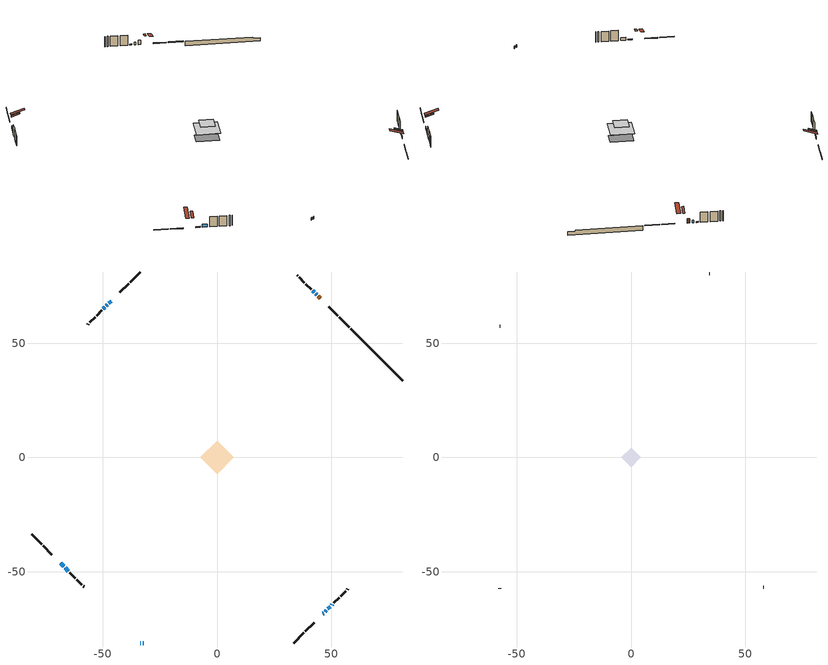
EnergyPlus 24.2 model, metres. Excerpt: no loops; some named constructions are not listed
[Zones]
conditioned space
 floor adiabatic (AdiabaticFloorConstruction): -7.27,0 0,7.27 7.27,0 0,-7.27 z2.65
 floor foundation (Slab1 construction): -5.66,1.42 -1.42,5.66 5.66,-1.42 1.42,-5.66 z-1.83
 wall outside (RimJoist1 construction): 33.64,-81.2 38.04,-76.8 / -81.2,-33.64 -76.8,-38.04 / -33.64,81.2 -38.04,76.8 / 57.91,56.92 53.51,61.33 z0.21:0.51
 wall outside (RimJoist2 construction): 38.7,-76.14 42.6,-72.24 / -76.14,-38.7 -72.24,-42.6 / -38.7,76.14 -42.6,72.24 / 52.85,61.98 48.95,65.89 z0.21:0.51
 wall outside (AdiabaticWallConstruction 1): 45.18,69.65 44.32,70.51 z0.21:2.24
 wall outside (AdiabaticWallConstruction): -33.64,-81.2 -33.38,-81.2 / -32.45,-81.2 -32.03,-81.2 z0.21:1.43; 43.67,71.17 43.16,71.67 / -46.37,68.47 -47.37,67.47 z0.21:1.41; 46.37,-68.47 46.76,-68.07 z0.21:1.38; 47.42,-67.42 47.89,-66.95 / -48.03,66.81 -48.5,66.34 z0.21:1.07; 42.51,72.33 41.86,72.98 / -49.15,65.69 -49.8,65.04 / -68.47,-46.37 -67.18,-47.66 z0.21:0.67; -66.52,-48.32 -65.01,-49.82 z0.21:1.63; 48.54,-66.29 49.55,-65.29 z0.21:1.13; 50.2,-64.64 50.49,-64.34 z0.21:0.62
 wall outside (Wall1 construction): 51.15,-63.69 53.42,-61.42 / -64.36,-50.48 -62.08,-52.75 / -50.46,64.38 -52.73,62.11 / 41.2,73.63 38.93,75.91 z0.21:5.09
 wall outside (Wall2 construction): 54.08,-60.76 56.39,-58.45 / -61.43,-53.41 -59.12,-55.72 / -53.39,61.45 -55.7,59.14 / 38.27,76.56 35.96,78.87 z0.21:5.09
 wall outside (Wall3 construction): 57.05,-57.79 57.32,-57.52 / -58.46,-56.38 -58.19,-56.65 / -56.35,58.48 -56.62,58.21 / 35.31,79.53 35.04,79.8 z0.21:5.09
 wall foundation (FoundationWall1 construction): 58.57,56.27,-1.83 58.57,56.27,0.21 78.94,35.9,0.21 78.94,35.9,-0.31 81.2,33.64,-0.31 81.2,33.64,-1.83
 window (WindowConstruction 8): -33.64,-81.2 -33.38,-81.2 z0.21:1.43
 window (WindowConstruction 3): 43.67,71.17 43.16,71.67 z0.21:1.4
 window (WindowConstruction 4): 46.37,-68.47 46.76,-68.08 z0.21:1.38
 window (WindowConstruction 5): -46.37,68.47 -47.37,67.47 z0.21:1.4
 window (WindowConstruction 6): 47.42,-67.42 47.89,-66.95 z0.21:1.07
 window (WindowConstruction 7): -48.03,66.81 -48.5,66.34 z0.21:1.07
 window (WindowConstruction 10): 42.51,72.33 41.86,72.98 z0.21:0.67
 window (WindowConstruction 11): -49.15,65.68 -49.8,65.04 z0.21:0.67
 window (WindowConstruction 12): -68.47,-46.37 -67.18,-47.66 z0.21:0.67
 window (WindowConstruction 9): -32.45,-81.2 -32.03,-81.2 z0.21:1.43
 window (WindowConstruction): -66.52,-48.32 -65.01,-49.82 z0.21:1.63
 window (WindowConstruction 1): 48.54,-66.29 49.55,-65.29 z0.21:1.12
 window (WindowConstruction 2): 50.2,-64.63 50.49,-64.35 z0.21:0.62
 door (Door): 45.18,69.65 44.32,70.51 z0.21:2.24
 ceiling adiabatic (AdiabaticFloorConstruction): 0,-7.27 7.27,0 0,7.27 -7.27,0 z2.65
 roof outside (Roof2 construction): 45.71,-69.13,5.09 43.12,-66.54,6.31 42.44,-67.22,6.31 45.03,-69.81,5.09; -69.13,-45.71,5.09 -66.54,-43.12,6.31 -67.22,-42.44,6.31 -69.81,-45.03,5.09; -45.71,69.13,5.09 -43.12,66.54,6.31 -42.44,67.22,6.31 -45.03,69.81,5.09; 45.84,69,5.09 43.25,66.41,6.31 43.93,65.73,6.31 46.52,68.32,5.09
attic - vented
 floor to conditioned space (Floor1 construction Reversed): -4.35,0 0,4.35 4.35,0 0,-4.35 z5.09
 wall outside (Wall4 construction): 57.97,-56.86 58.06,-56.78 / -57.53,-57.31 -57.44,-57.39 / -57.28,57.56 -57.37,57.47 / 34.38,80.46 34.29,80.55 z0.21:5.09
 roof outside (Roof1 construction): 44.37,-70.47,5.09 40.14,-66.23,7.08 39.02,-67.35,7.08 43.26,-71.58,5.09; -70.47,-44.37,5.09 -66.23,-40.14,7.08 -67.35,-39.02,7.08 -71.58,-43.26,5.09; -44.37,70.47,5.09 -40.14,66.23,7.08 -39.02,67.35,7.08 -43.26,71.58,5.09; 47.18,67.66,5.09 42.94,63.43,7.08 44.06,62.31,7.08 48.29,66.54,5.09
[Material] Roughness=Rough; Thermal Absorptance=0.9
Name | Thickness {m} | Conductivity {W/m-K} | Density {kg/m3} | Specific Heat {J/kg-K} | Solar Absorptance | Visible Absorptance
ceiling loosefill ins | 0.0846667 | 0.0480833 | 16.02 | 1046.75 | 0.7 | 0.7
ceiling stud and cavity | 0.1397 | 0.10237 | 65.682 | 1177.47 | 0.7 | 0.7
gypsum board | 0.0127 | 0.160291 | 801 | 837.4 | 0.6 | 0.6
[Construction]
Floor1 construction: ceiling loosefill ins, ceiling stud and cavity, gypsum board
[EnergyManagementSystem:Program]
unmet_hours_program: Set htg_unmet_hours = 0; Set clg_unmet_hours = 0; Set unit_htg_unmet_hours = 0; If ((DayOfYear >= 1) && (DayOfYear <= 365)); Set unit_htg_unmet_hours = unit_htg_unmet_hours + conditioned_space_htg_unmet_s; If unit_htg_unmet_hours > htg_unmet_hours; Set htg_unmet_hours = unit_htg_unmet_hours; EndIf; EndIf
water_heater_EC_adj: If WarmupFlag == 0; Set dhw_e_cons = water_heater_energy + water_heater_on_cycle_parasitic + water_heater_off_cycle_parasitic; Set water_heater_ec_adj_act = 0.0 * dhw_e_cons / 1; EndIf
[EnergyManagementSystem:ProgramCallingManager]
boiler_hydronic_pump_disaggregate_program_calling_manager: EndOfSystemTimestepBeforeHVACReporting; boiler_hydronic_pump_disaggregate_program
boiler_hydronic_pump_power_program_calling_manager: EndOfSystemTimestepBeforeHVACReporting; boiler_hydronic_pump_power_program
component_loads_program_calling_manager: EndOfZoneTimestepAfterZoneReporting; component_loads_program
fridge_schedule_program_calling_manager: BeginZoneTimestepAfterInitHeatBalance; fridge_schedule_program
infil_program_calling_manager: BeginZoneTimestepAfterInitHeatBalance; infil_program
natural_vent_program_calling_manager: BeginZoneTimestepAfterInitHeatBalance; natural_vent_program
total_airflows_program_calling_manager: EndOfZoneTimestepAfterZoneReporting; total_airflows_program
total_loads_program_calling_manager: EndOfZoneTimestepAfterZoneReporting; total_loads_program
unmet_hours_program_calling_manager: EndOfZoneTimestepBeforeZoneReporting; unmet_hours_program
water_heater_EC_adj_ProgramManager: EndOfSystemTimestepBeforeHVACReporting; water_heater_EC_adj
[EnergyManagementSystem:OutputVariable] Type of Data in Variable=Summed
Name | EMS Variable | Update Frequency | EMS Program or Subroutine | Units
boiler hydronic pump disaggregate htg primary | boiler_hydronic_pump_primary_htg | SystemTimestep | boiler_hydronic_pump_disaggregate_program | J
loads_htg_tot_peakload_outvar; loads_htg_tot_annual_outvar; Energy Management System Output Variable 1; Energy Management System Output Variable 45 | loads_htg_tot | ZoneTimestep | total_loads_program | J
loads_clg_tot_peakload_outvar; loads_clg_tot_annual_outvar; Energy Management System Output Variable 2; Energy Management System Output Variable 46 | loads_clg_tot | ZoneTimestep | total_loads_program | J
htg_unmet_hours_annual_outvar; Energy Management System Output Variable 3 | htg_unmet_hours | ZoneTimestep | unmet_hours_program | hr
clg_unmet_hours_annual_outvar; Energy Management System Output Variable 4 | clg_unmet_hours | ZoneTimestep | unmet_hours_program | hr
loads_htg_roofs_annual_outvar; Energy Management System Output Variable 5 | loads_htg_roofs | ZoneTimestep | component_loads_program | J
loads_htg_ceilings_annual_outvar; Energy Management System Output Variable 6 | loads_htg_ceilings | ZoneTimestep | component_loads_program | J
loads_htg_walls_annual_outvar; Energy Management System Output Variable 7 | loads_htg_walls | ZoneTimestep | component_loads_program | J
loads_htg_rim_joists_annual_outvar; Energy Management System Output Variable 8 | loads_htg_rim_joists | ZoneTimestep | component_loads_program | J
loads_htg_foundation_walls_annual_outvar; Energy Management System Output Variable 9 | loads_htg_foundation_walls | ZoneTimestep | component_loads_program | J
loads_htg_doors_annual_outvar; Energy Management System Output Variable 10 | loads_htg_doors | ZoneTimestep | component_loads_program | J
loads_htg_windows_conduction_annual_outvar; Energy Management System Output Variable 11 | loads_htg_windows_conduction | ZoneTimestep | component_loads_program | J
loads_htg_windows_solar_annual_outvar; Energy Management System Output Variable 12 | loads_htg_windows_solar | ZoneTimestep | component_loads_program | J
loads_htg_skylights_conduction_annual_outvar; Energy Management System Output Variable 13 | loads_htg_skylights_conduction | ZoneTimestep | component_loads_program | J
loads_htg_skylights_solar_annual_outvar; Energy Management System Output Variable 14 | loads_htg_skylights_solar | ZoneTimestep | component_loads_program | J
loads_htg_floors_annual_outvar; Energy Management System Output Variable 15 | loads_htg_floors | ZoneTimestep | component_loads_program | J
loads_htg_slabs_annual_outvar; Energy Management System Output Variable 16 | loads_htg_slabs | ZoneTimestep | component_loads_program | J
loads_htg_internal_mass_annual_outvar; Energy Management System Output Variable 17 | loads_htg_internal_mass | ZoneTimestep | component_loads_program | J
loads_htg_infil_annual_outvar; Energy Management System Output Variable 18 | loads_htg_infil | ZoneTimestep | component_loads_program | J
loads_htg_natvent_annual_outvar; Energy Management System Output Variable 19 | loads_htg_natvent | ZoneTimestep | component_loads_program | J
loads_htg_mechvent_annual_outvar; Energy Management System Output Variable 20 | loads_htg_mechvent | ZoneTimestep | component_loads_program | J
loads_htg_whf_annual_outvar; Energy Management System Output Variable 21 | loads_htg_whf | ZoneTimestep | component_loads_program | J
loads_htg_ducts_annual_outvar; Energy Management System Output Variable 22 | loads_htg_ducts | ZoneTimestep | component_loads_program | J
loads_htg_intgains_annual_outvar; Energy Management System Output Variable 23 | loads_htg_intgains | ZoneTimestep | component_loads_program | J
loads_htg_lighting_annual_outvar; Energy Management System Output Variable 24 | loads_htg_lighting | ZoneTimestep | component_loads_program | J
loads_clg_roofs_annual_outvar; Energy Management System Output Variable 25 | loads_clg_roofs | ZoneTimestep | component_loads_program | J
loads_clg_ceilings_annual_outvar; Energy Management System Output Variable 26 | loads_clg_ceilings | ZoneTimestep | component_loads_program | J
loads_clg_walls_annual_outvar; Energy Management System Output Variable 27 | loads_clg_walls | ZoneTimestep | component_loads_program | J
loads_clg_rim_joists_annual_outvar; Energy Management System Output Variable 28 | loads_clg_rim_joists | ZoneTimestep | component_loads_program | J
loads_clg_foundation_walls_annual_outvar; Energy Management System Output Variable 29 | loads_clg_foundation_walls | ZoneTimestep | component_loads_program | J
loads_clg_doors_annual_outvar; Energy Management System Output Variable 30 | loads_clg_doors | ZoneTimestep | component_loads_program | J
loads_clg_windows_conduction_annual_outvar; Energy Management System Output Variable 31 | loads_clg_windows_conduction | ZoneTimestep | component_loads_program | J
loads_clg_windows_solar_annual_outvar; Energy Management System Output Variable 32 | loads_clg_windows_solar | ZoneTimestep | component_loads_program | J
loads_clg_skylights_conduction_annual_outvar; Energy Management System Output Variable 33 | loads_clg_skylights_conduction | ZoneTimestep | component_loads_program | J
loads_clg_skylights_solar_annual_outvar; Energy Management System Output Variable 34 | loads_clg_skylights_solar | ZoneTimestep | component_loads_program | J
loads_clg_floors_annual_outvar; Energy Management System Output Variable 35 | loads_clg_floors | ZoneTimestep | component_loads_program | J
loads_clg_slabs_annual_outvar; Energy Management System Output Variable 36 | loads_clg_slabs | ZoneTimestep | component_loads_program | J
loads_clg_internal_mass_annual_outvar; Energy Management System Output Variable 37 | loads_clg_internal_mass | ZoneTimestep | component_loads_program | J
loads_clg_infil_annual_outvar; Energy Management System Output Variable 38 | loads_clg_infil | ZoneTimestep | component_loads_program | J
loads_clg_natvent_annual_outvar; Energy Management System Output Variable 39 | loads_clg_natvent | ZoneTimestep | component_loads_program | J
loads_clg_mechvent_annual_outvar; Energy Management System Output Variable 40 | loads_clg_mechvent | ZoneTimestep | component_loads_program | J
loads_clg_whf_annual_outvar; Energy Management System Output Variable 41 | loads_clg_whf | ZoneTimestep | component_loads_program | J
loads_clg_ducts_annual_outvar; Energy Management System Output Variable 42 | loads_clg_ducts | ZoneTimestep | component_loads_program | J
loads_clg_intgains_annual_outvar; Energy Management System Output Variable 43 | loads_clg_intgains | ZoneTimestep | component_loads_program | J
loads_clg_lighting_annual_outvar; Energy Management System Output Variable 44 | loads_clg_lighting | ZoneTimestep | component_loads_program | J
[Schedule:Day:Interval]
interior lighting schedule day: No, 01:00, 0.108182, 04:00, 0.0901515, 05:00, 0.0991667, 06:00, 0.162273, 07:00, 0.270455, 08:00, 0.342576, 10:00, 0.369621, 11:00, 0.351591, 12:00, 0.333561, 13:00, 0.324545, 14:00, 0.31553, 15:00, 0.333561, 16:00, 0.369621, 17:00, 0.450758, 18:00, 0.585985, 19:00, 0.775303, 20:00, 0.955606, 21:00, 0.991667, 22:00, 0.712197, 23:00, 0.360606, 24:00, 0.162273
interior lighting schedule day 1: No, 01:00, 0.100909, 04:00, 0.0840909, 05:00, 0.0925, 06:00, 0.151364, 07:00, 0.252273, 08:00, 0.319545, 10:00, 0.344773, 11:00, 0.327955, 12:00, 0.311136, 13:00, 0.302727, 14:00, 0.294318, 15:00, 0.311136, 16:00, 0.344773, 17:00, 0.420455, 18:00, 0.546591, 19:00, 0.723182, 20:00, 0.891364, 21:00, 0.925, 22:00, 0.664318, 23:00, 0.336364, 24:00, 0.151364
interior lighting schedule day 2: No, 01:00, 0.0927273, 04:00, 0.0772727, 05:00, 0.085, 06:00, 0.139091, 07:00, 0.231818, 08:00, 0.293636, 10:00, 0.316818, 11:00, 0.301364, 12:00, 0.285909, 13:00, 0.278182, 14:00, 0.270455, 15:00, 0.285909, 16:00, 0.316818, 17:00, 0.386364, 18:00, 0.502273, 19:00, 0.664545, 20:00, 0.819091, 21:00, 0.85, 22:00, 0.610455, 23:00, 0.309091, 24:00, 0.139091
interior lighting schedule day 3: No, 01:00, 0.0845455, 04:00, 0.0704545, 05:00, 0.0775, 06:00, 0.126818, 07:00, 0.211364, 08:00, 0.267727, 10:00, 0.288864, 11:00, 0.274773, 12:00, 0.260682, 13:00, 0.253636, 14:00, 0.246591, 15:00, 0.260682, 16:00, 0.288864, 17:00, 0.352273, 18:00, 0.457955, 19:00, 0.605909, 20:00, 0.746818, 21:00, 0.775, 22:00, 0.556591, 23:00, 0.281818, 24:00, 0.126818
interior lighting schedule day 4: No, 01:00, 0.0763636, 04:00, 0.0636364, 05:00, 0.07, 06:00, 0.114545, 07:00, 0.190909, 08:00, 0.241818, 10:00, 0.260909, 11:00, 0.248182, 12:00, 0.235455, 13:00, 0.229091, 14:00, 0.222727, 15:00, 0.235455, 16:00, 0.260909, 17:00, 0.318182, 18:00, 0.413636, 19:00, 0.547273, 20:00, 0.674545, 21:00, 0.7, 22:00, 0.502727, 23:00, 0.254545, 24:00, 0.114545
interior lighting schedule day 5: No, 01:00, 0.0727273, 04:00, 0.0606061, 05:00, 0.0666667, 06:00, 0.109091, 07:00, 0.181818, 08:00, 0.230303, 10:00, 0.248485, 11:00, 0.236364, 12:00, 0.224242, 13:00, 0.218182, 14:00, 0.212121, 15:00, 0.224242, 16:00, 0.248485, 17:00, 0.30303, 18:00, 0.393939, 19:00, 0.521212, 20:00, 0.642424, 21:00, 0.666667, 22:00, 0.478788, 23:00, 0.242424, 24:00, 0.109091
interior lighting schedule day 6: No, 01:00, 0.0745455, 04:00, 0.0621212, 05:00, 0.0683333, 06:00, 0.111818, 07:00, 0.186364, 08:00, 0.236061, 10:00, 0.254697, 11:00, 0.242273, 12:00, 0.229848, 13:00, 0.223636, 14:00, 0.217424, 15:00, 0.229848, 16:00, 0.254697, 17:00, 0.310606, 18:00, 0.403788, 19:00, 0.534242, 20:00, 0.658485, 21:00, 0.683333, 22:00, 0.490758, 23:00, 0.248485, 24:00, 0.111818
interior lighting schedule day 7: No, 01:00, 0.08, 04:00, 0.0666667, 05:00, 0.0733333, 06:00, 0.12, 07:00, 0.2, 08:00, 0.253333, 10:00, 0.273333, 11:00, 0.26, 12:00, 0.246667, 13:00, 0.24, 14:00, 0.233333, 15:00, 0.246667, 16:00, 0.273333, 17:00, 0.333333, 18:00, 0.433333, 19:00, 0.573333, 20:00, 0.706667, 21:00, 0.733333, 22:00, 0.526667, 23:00, 0.266667, 24:00, 0.12
interior lighting schedule day 8: No, 01:00, 0.0890909, 04:00, 0.0742424, 05:00, 0.0816667, 06:00, 0.133636, 07:00, 0.222727, 08:00, 0.282121, 10:00, 0.304394, 11:00, 0.289545, 12:00, 0.274697, 13:00, 0.267273, 14:00, 0.259848, 15:00, 0.274697, 16:00, 0.304394, 17:00, 0.371212, 18:00, 0.482576, 19:00, 0.638485, 20:00, 0.78697, 21:00, 0.816667, 22:00, 0.586515, 23:00, 0.29697, 24:00, 0.133636
interior lighting schedule day 9: No, 01:00, 0.0972727, 04:00, 0.0810606, 05:00, 0.0891667, 06:00, 0.145909, 07:00, 0.243182, 08:00, 0.30803, 10:00, 0.332348, 11:00, 0.316136, 12:00, 0.299924, 13:00, 0.291818, 14:00, 0.283712, 15:00, 0.299924, 16:00, 0.332348, 17:00, 0.405303, 18:00, 0.526894, 19:00, 0.697121, 20:00, 0.859242, 21:00, 0.891667, 22:00, 0.640379, 23:00, 0.324242, 24:00, 0.145909
interior lighting schedule day 10: No, 01:00, 0.105455, 04:00, 0.0878788, 05:00, 0.0966667, 06:00, 0.158182, 07:00, 0.263636, 08:00, 0.333939, 10:00, 0.360303, 11:00, 0.342727, 12:00, 0.325152, 13:00, 0.316364, 14:00, 0.307576, 15:00, 0.325152, 16:00, 0.360303, 17:00, 0.439394, 18:00, 0.571212, 19:00, 0.755758, 20:00, 0.931515, 21:00, 0.966667, 22:00, 0.694242, 23:00, 0.351515, 24:00, 0.158182
interior lighting schedule day 11: No, 01:00, 0.109091, 04:00, 0.0909091, 05:00, 0.1, 06:00, 0.163636, 07:00, 0.272727, 08:00, 0.345455, 10:00, 0.372727, 11:00, 0.354545, 12:00, 0.336364, 13:00, 0.327273, 14:00, 0.318182, 15:00, 0.336364, 16:00, 0.372727, 17:00, 0.454545, 18:00, 0.590909, 19:00, 0.781818, 20:00, 0.963636, 21:00, 1, 22:00, 0.718182, 23:00, 0.363636, 24:00, 0.163636
interior lighting schedule default day; occupants schedule default day; clothes dryer schedule default day; cooking range schedule default day; misc plug loads schedule default day; general water use schedule default day; clothes dryer exhaust 0 schedule default day; cooling season schedule day; cooling season schedule day 2; cooling season schedule default day; exterior lighting schedule default day; natural vent schedule default day: No, 24:00, 0
occupants schedule day: No, 05:00, 0.426829, 06:00, 0.719512, 07:00, 1, 08:00, 0.670732, 09:00, 0.329268, 14:00, 0.170732, 15:00, 0.231707, 16:00, 0.329268, 17:00, 0.5, 18:00, 0.670732, 19:00, 0.829268, 21:00, 1, 22:00, 0.853659, 23:00, 0.646341, 24:00, 0.426829
clothes dryer schedule day; clothes dryer exhaust 0 schedule day: No, 01:00, 0.123457, 02:00, 0.0740741, 03:00, 0.0493827, 04:00, 0.0246914, 05:00, 0.0493827, 06:00, 0.0740741, 07:00, 0.197531, 08:00, 0.395062, 09:00, 0.592593, 10:00, 0.839506, 11:00, 0.962963, 12:00, 1, 13:00, 0.91358, 14:00, 0.82716, 15:00, 0.716049, 16:00, 0.753086, 17:00, 0.679012, 18:00, 0.666667, 20:00, 0.62963, 21:00, 0.641975, 22:00, 0.666667, 23:00, 0.54321, 24:00, 0.296296
cooking range schedule day: No, 05:00, 0.0597015, 06:00, 0.11194, 07:00, 0.171642, 08:00, 0.291045, 11:00, 0.343284, 12:00, 0.402985, 13:00, 0.462687, 14:00, 0.343284, 15:00, 0.291045, 16:00, 0.402985, 17:00, 0.567164, 18:00, 1, 19:00, 0.850746, 20:00, 0.432836, 21:00, 0.291045, 22:00, 0.231343, 23:00, 0.171642, 24:00, 0.11194
misc plug loads schedule day: No, 06:00, 0.705882, 07:00, 0.745098, 08:00, 0.803922, 15:00, 0.823529, 16:00, 0.862745, 17:00, 0.921569, 18:00, 0.980392, 19:00, 1, 20:00, 0.980392, 21:00, 0.941176, 22:00, 0.862745, 23:00, 0.784314, 24:00, 0.72549
general water use schedule day: No, 01:00, 0.315068, 03:00, 0.287671, 04:00, 0.342466, 05:00, 0.369863, 06:00, 0.520548, 07:00, 0.60274, 08:00, 0.534247, 10:00, 0.506849, 11:00, 0.465753, 14:00, 0.479452, 15:00, 0.534247, 16:00, 0.589041, 17:00, 0.69863, 18:00, 0.876712, 19:00, 0.890411, 20:00, 0.986301, 21:00, 1, 22:00, 0.863014, 23:00, 0.616438, 24:00, 0.465753
cooling season schedule day 1: No, 24:00, 1
exterior lighting schedule day: No, 01:00, 0.566667, 03:00, 0.524167, 05:00, 0.495833, 06:00, 0.5525, 07:00, 0.623333, 08:00, 0.580833, 09:00, 0.439167, 10:00, 0.354167, 12:00, 0.34, 13:00, 0.354167, 14:00, 0.396667, 15:00, 0.425, 16:00, 0.495833, 17:00, 0.623333, 18:00, 0.793333, 19:00, 0.906667, 20:00, 0.963333, 21:00, 0.991667, 22:00, 0.920833, 23:00, 0.793333, 24:00, 0.665833
exterior lighting schedule day 1: No, 01:00, 0.528571, 03:00, 0.488929, 05:00, 0.4625, 06:00, 0.515357, 07:00, 0.581429, 08:00, 0.541786, 09:00, 0.409643, 10:00, 0.330357, 12:00, 0.317143, 13:00, 0.330357, 14:00, 0.37, 15:00, 0.396429, 16:00, 0.4625, 17:00, 0.581429, 18:00, 0.74, 19:00, 0.845714, 20:00, 0.898571, 21:00, 0.925, 22:00, 0.858929, 23:00, 0.74, 24:00, 0.621071
exterior lighting schedule day 10: No, 01:00, 0.552381, 03:00, 0.510952, 05:00, 0.483333, 06:00, 0.538571, 07:00, 0.607619, 08:00, 0.56619, 09:00, 0.428095, 10:00, 0.345238, 12:00, 0.331429, 13:00, 0.345238, 14:00, 0.386667, 15:00, 0.414286, 16:00, 0.483333, 17:00, 0.607619, 18:00, 0.773333, 19:00, 0.88381, 20:00, 0.939048, 21:00, 0.966667, 22:00, 0.897619, 23:00, 0.773333, 24:00, 0.649048
exterior lighting schedule day 11: No, 01:00, 0.571429, 03:00, 0.528571, 05:00, 0.5, 06:00, 0.557143, 07:00, 0.628571, 08:00, 0.585714, 09:00, 0.442857, 10:00, 0.357143, 12:00, 0.342857, 13:00, 0.357143, 14:00, 0.4, 15:00, 0.428571, 16:00, 0.5, 17:00, 0.628571, 18:00, 0.8, 19:00, 0.914286, 20:00, 0.971429, 21:00, 1, 22:00, 0.928571, 23:00, 0.8, 24:00, 0.671429
exterior lighting schedule day 2: No, 01:00, 0.485714, 03:00, 0.449286, 05:00, 0.425, 06:00, 0.473571, 07:00, 0.534286, 08:00, 0.497857, 09:00, 0.376429, 10:00, 0.303571, 12:00, 0.291429, 13:00, 0.303571, 14:00, 0.34, 15:00, 0.364286, 16:00, 0.425, 17:00, 0.534286, 18:00, 0.68, 19:00, 0.777143, 20:00, 0.825714, 21:00, 0.85, 22:00, 0.789286, 23:00, 0.68, 24:00, 0.570714
exterior lighting schedule day 3: No, 01:00, 0.442857, 03:00, 0.409643, 05:00, 0.3875, 06:00, 0.431786, 07:00, 0.487143, 08:00, 0.453929, 09:00, 0.343214, 10:00, 0.276786, 12:00, 0.265714, 13:00, 0.276786, 14:00, 0.31, 15:00, 0.332143, 16:00, 0.3875, 17:00, 0.487143, 18:00, 0.62, 19:00, 0.708571, 20:00, 0.752857, 21:00, 0.775, 22:00, 0.719643, 23:00, 0.62, 24:00, 0.520357
exterior lighting schedule day 4: No, 01:00, 0.4, 03:00, 0.37, 05:00, 0.35, 06:00, 0.39, 07:00, 0.44, 08:00, 0.41, 09:00, 0.31, 10:00, 0.25, 12:00, 0.24, 13:00, 0.25, 14:00, 0.28, 15:00, 0.3, 16:00, 0.35, 17:00, 0.44, 18:00, 0.56, 19:00, 0.64, 20:00, 0.68, 21:00, 0.7, 22:00, 0.65, 23:00, 0.56, 24:00, 0.47
exterior lighting schedule day 5: No, 01:00, 0.380952, 03:00, 0.352381, 05:00, 0.333333, 06:00, 0.371429, 07:00, 0.419048, 08:00, 0.390476, 09:00, 0.295238, 10:00, 0.238095, 12:00, 0.228571, 13:00, 0.238095, 14:00, 0.266667, 15:00, 0.285714, 16:00, 0.333333, 17:00, 0.419048, 18:00, 0.533333, 19:00, 0.609524, 20:00, 0.647619, 21:00, 0.666667, 22:00, 0.619048, 23:00, 0.533333, 24:00, 0.447619
exterior lighting schedule day 6: No, 01:00, 0.390476, 03:00, 0.36119, 05:00, 0.341667, 06:00, 0.380714, 07:00, 0.429524, 08:00, 0.400238, 09:00, 0.302619, 10:00, 0.244048, 12:00, 0.234286, 13:00, 0.244048, 14:00, 0.273333, 15:00, 0.292857, 16:00, 0.341667, 17:00, 0.429524, 18:00, 0.546667, 19:00, 0.624762, 20:00, 0.66381, 21:00, 0.683333, 22:00, 0.634524, 23:00, 0.546667, 24:00, 0.45881
exterior lighting schedule day 7: No, 01:00, 0.419048, 03:00, 0.387619, 05:00, 0.366667, 06:00, 0.408571, 07:00, 0.460952, 08:00, 0.429524, 09:00, 0.324762, 10:00, 0.261905, 12:00, 0.251429, 13:00, 0.261905, 14:00, 0.293333, 15:00, 0.314286, 16:00, 0.366667, 17:00, 0.460952, 18:00, 0.586667, 19:00, 0.670476, 20:00, 0.712381, 21:00, 0.733333, 22:00, 0.680952, 23:00, 0.586667, 24:00, 0.492381
exterior lighting schedule day 8: No, 01:00, 0.466667, 03:00, 0.431667, 05:00, 0.408333, 06:00, 0.455, 07:00, 0.513333, 08:00, 0.478333, 09:00, 0.361667, 10:00, 0.291667, 12:00, 0.28, 13:00, 0.291667, 14:00, 0.326667, 15:00, 0.35, 16:00, 0.408333, 17:00, 0.513333, 18:00, 0.653333, 19:00, 0.746667, 20:00, 0.793333, 21:00, 0.816667, 22:00, 0.758333, 23:00, 0.653333, 24:00, 0.548333
exterior lighting schedule day 9: No, 01:00, 0.509524, 03:00, 0.47131, 05:00, 0.445833, 06:00, 0.496786, 07:00, 0.560476, 08:00, 0.522262, 09:00, 0.394881, 10:00, 0.318452, 12:00, 0.305714, 13:00, 0.318452, 14:00, 0.356667, 15:00, 0.382143, 16:00, 0.445833, 17:00, 0.560476, 18:00, 0.713333, 19:00, 0.815238, 20:00, 0.86619, 21:00, 0.891667, 22:00, 0.827976, 23:00, 0.713333, 24:00, 0.59869
[Schedule:Week:Daily]
clothes dryer exhaust 0 schedule Week Rule - Jan1-Dec31: clothes dryer exhaust 0 schedule day, clothes dryer exhaust 0 schedule day, clothes dryer exhaust 0 schedule day, clothes dryer exhaust 0 schedule day, clothes dryer exhaust 0 schedule day, clothes dryer exhaust 0 schedule day, clothes dryer exhaust 0 schedule day, clothes dryer exhaust 0 schedule default day, clothes dryer exhaust 0 schedule default day, clothes dryer exhaust 0 schedule default day, clothes dryer exhaust 0 schedule default day, clothes dryer exhaust 0 schedule default day
cooling season schedule Week Rule - Jan1-May26: cooling season schedule day, cooling season schedule day, cooling season schedule day, cooling season schedule day, cooling season schedule day, cooling season schedule day, cooling season schedule day, cooling season schedule default day, cooling season schedule default day, cooling season schedule default day, cooling season schedule default day, cooling season schedule default day
cooling season schedule Week Rule - May27-Jun2: cooling season schedule day, cooling season schedule day, cooling season schedule day, cooling season schedule day, cooling season schedule day, cooling season schedule day 1, cooling season schedule day 1, cooling season schedule default day, cooling season schedule default day, cooling season schedule default day, cooling season schedule default day, cooling season schedule default day
cooling season schedule Week Rule - Jun3-Sep29: cooling season schedule day 1, cooling season schedule day 1, cooling season schedule day 1, cooling season schedule day 1, cooling season schedule day 1, cooling season schedule day 1, cooling season schedule day 1, cooling season schedule default day, cooling season schedule default day, cooling season schedule default day, cooling season schedule default day, cooling season schedule default day
cooling season schedule Week Rule - Sep30-Oct6: cooling season schedule day 1, cooling season schedule day 2, cooling season schedule day 2, cooling season schedule day 2, cooling season schedule day 2, cooling season schedule day 2, cooling season schedule day 2, cooling season schedule default day, cooling season schedule default day, cooling season schedule default day, cooling season schedule default day, cooling season schedule default day
cooling season schedule Week Rule - Oct7-Dec31: cooling season schedule day 2, cooling season schedule day 2, cooling season schedule day 2, cooling season schedule day 2, cooling season schedule day 2, cooling season schedule day 2, cooling season schedule day 2, cooling season schedule default day, cooling season schedule default day, cooling season schedule default day, cooling season schedule default day, cooling season schedule default day
exterior lighting schedule Week Rule - Nov25-Dec1: exterior lighting schedule day 10, exterior lighting schedule day 10, exterior lighting schedule day 10, exterior lighting schedule day 10, exterior lighting schedule day 10, exterior lighting schedule day 10, exterior lighting schedule day 11, exterior lighting schedule default day, exterior lighting schedule default day, exterior lighting schedule default day, exterior lighting schedule default day, exterior lighting schedule default day
exterior lighting schedule Week Rule - Dec2-Dec31: exterior lighting schedule day 11, exterior lighting schedule day 11, exterior lighting schedule day 11, exterior lighting schedule day 11, exterior lighting schedule day 11, exterior lighting schedule day 11, exterior lighting schedule day 11, exterior lighting schedule default day, exterior lighting schedule default day, exterior lighting schedule default day, exterior lighting schedule default day, exterior lighting schedule default day
natural vent schedule Week Rule - Jan1-Dec31: natural vent schedule default day, natural vent schedule default day, natural vent schedule default day, natural vent schedule default day, natural vent schedule default day, natural vent schedule default day, natural vent schedule default day, natural vent schedule default day, natural vent schedule default day, natural vent schedule default day, natural vent schedule default day, natural vent schedule default day
[Schedule:Year]
clothes dryer exhaust 0 schedule: clothes dryer exhaust 0 schedule Week Rule - Jan1-Dec31, 1, 1, 12, 31
cooling season schedule: cooling season schedule Week Rule - Jan1-May26, 1, 1, 5, 26, cooling season schedule Week Rule - May27-Jun2, 5, 27, 6, 2, cooling season schedule Week Rule - Jun3-Sep29, 6, 3, 9, 29, cooling season schedule Week Rule - Sep30-Oct6, 9, 30, 10, 6, cooling season schedule Week Rule - Oct7-Dec31, 10, 7, 12, 31
natural vent schedule: natural vent schedule Week Rule - Jan1-Dec31, 1, 1, 12, 31
